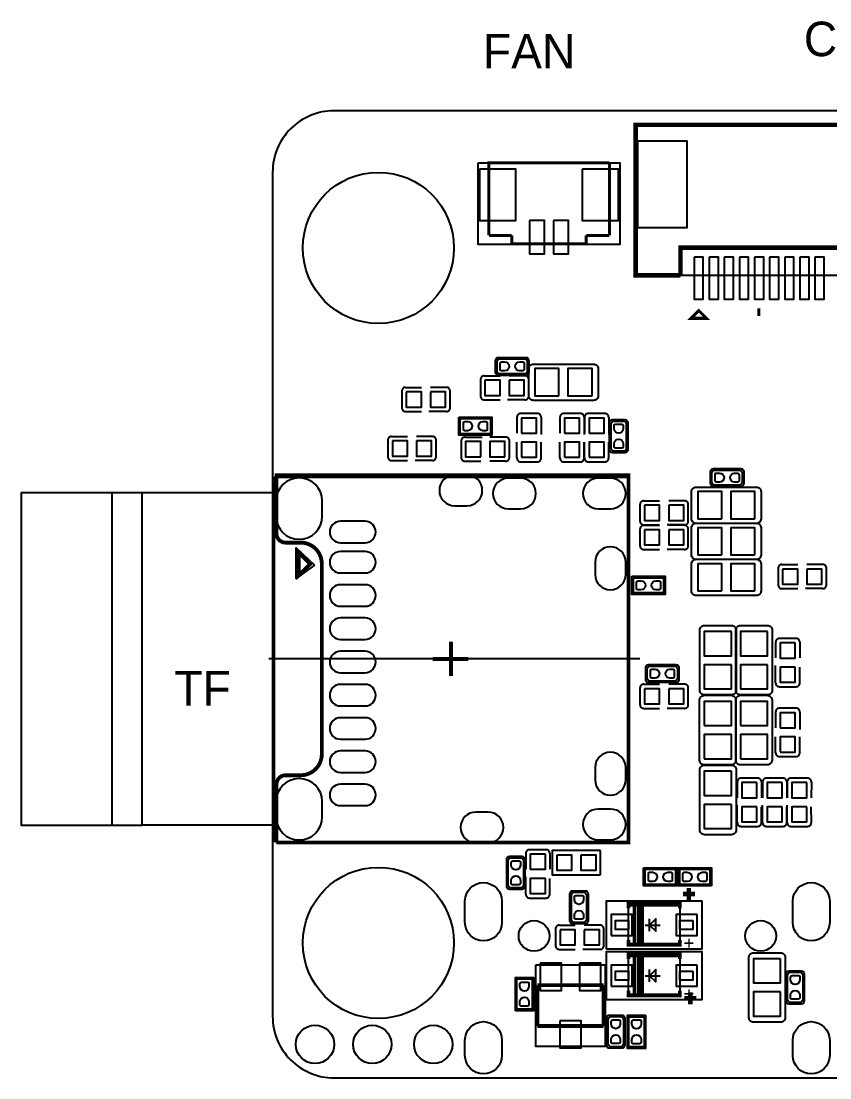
# Model space of a CAD drawing. Extents: x -52.7 to 26.5, y -6.9 to 31.2.
# Drawn here: x -52.7 to -25.94, y -3.79 to 31.18 of the extents above; entities that cross this region are included whole.
import ezdxf

# ---------------------------------------------------------------- set-up
doc = ezdxf.new("R2010")
doc.units = 0
for name, color, linetype in [('BG_OUTLINE', 254, 'CONTINUOUS'), ('BG_PLACE_BOTTOM', 4, 'CONTINUOUS'), ('PG_ASSEMBLY_BOTTOM', 12, 'CONTINUOUS'), ('PG_SILKSCREEN_BOTTOM', 1, 'CONTINUOUS'), ('PIN_BOTTOM', 5, 'CONTINUOUS')]:
    doc.layers.add(name, color=color, linetype=linetype)

msp = doc.modelspace()

# ---------------------------------------------------------------- linework, layer by layer
at = {"layer": 'BG_OUTLINE'}
msp.add_lwpolyline([(-44.375832, -1.755902, 0.414214), (-42.343832, -3.787902), (18.592292, -3.787902, 0.414214), (20.624292, -1.755902), (20.624292, 26.183336, 0.414214), (18.592292, 28.215336), (-42.343832, 28.215336, 0.414214), (-44.375832, 26.183336)], format="xyb", close=True, dxfattribs=at)
at = {"layer": 'PG_ASSEMBLY_BOTTOM'}
for points in [[(-32.383222, 22.76602), (-32.383222, 27.728926), (-17.705578, 27.728926), (-17.705578, 22.76602)], [(-37.57041, 26.493724), (-32.890206, 26.493724), (-32.890206, 23.793704), (-37.57041, 23.793704)], [(-38.21811, 18.079974), (-37.11829, 18.079974), (-37.11829, 17.480026), (-38.21811, 17.480026)], [(-32.48787, 12.809474), (-31.38805, 12.809474), (-31.38805, 12.209526), (-32.48787, 12.209526)], [(-32.097726, 3.164332), (-30.997906, 3.164332), (-30.997906, 2.564384), (-32.097726, 2.564384)], [(-29.854906, 2.564384), (-30.954726, 2.564384), (-30.954726, 3.164332), (-29.854906, 3.164332)], [(-33.325054, 0.4699), (-33.325054, 2.0701), (-30.174946, 2.0701), (-30.174946, 0.4699)], [(-30.900116, 1.919986), (-30.900116, 0.620014), (-32.599884, 0.620014), (-32.599884, 1.919986)], [(-32.599884, 1.420114), (-32.599884, 1.119886), (-33.024826, 1.119886), (-33.024826, 1.420114)], [(-30.475174, 1.420114), (-30.475174, 1.119886), (-30.900116, 1.119886), (-30.900116, 1.420114)], [(-33.325054, -1.2065), (-33.325054, 0.3937), (-30.174946, 0.3937), (-30.174946, -1.2065)], [(-30.900116, 0.243586), (-30.900116, -1.056386), (-32.599884, -1.056386), (-32.599884, 0.243586)], [(-35.668712, -0.04699), (-33.368488, -0.04699), (-33.368488, -2.74701), (-35.668712, -2.74701)], [(-32.599884, -0.256286), (-32.599884, -0.556514), (-33.024826, -0.556514), (-33.024826, -0.256286)], [(-30.475174, -0.256286), (-30.475174, -0.556514), (-30.900116, -0.556514), (-30.900116, -0.256286)], [(-36.342574, -1.56591), (-36.342574, -0.46609), (-35.742626, -0.46609), (-35.742626, -1.56591)], [(-32.034226, -1.71323), (-32.034226, -2.81305), (-32.634174, -2.81305), (-32.634174, -1.71323)]]:
    msp.add_lwpolyline(points, close=True, dxfattribs=at)
for points in [[(-36.99891, 19.956018, -0.414142), (-36.899088, 20.056094)], [(-36.84905, 20.006056), (-36.04895, 20.006056, -0.413794), (-35.948874, 19.906234), (-35.948874, 19.606006, -0.413794), (-36.04895, 19.506184), (-36.84905, 19.506184, -0.413794), (-36.949126, 19.606006), (-36.949126, 19.906234, -0.413794), (-36.84905, 20.006056)], [(-35.998912, 20.056094, -0.414142), (-35.89909, 19.956018)], [(-35.902392, 19.680682, -0.414214), (-35.749992, 19.833082)], [(-33.755584, 19.833082, -0.414214), (-33.603184, 19.680682)], [(-37.37356, 19.448272, 0.414247), (-37.50056, 19.321272)], [(-36.899088, 19.456146, -0.414142), (-36.99891, 19.556222)], [(-35.90036, 19.321272, 0.414247), (-36.02736, 19.448272)], [(-35.89909, 19.556222, -0.414142), (-35.998912, 19.456146)], [(-39.974266, 19.063462, 0.414247), (-40.101266, 18.936462)], [(-38.501066, 18.936462, 0.414247), (-38.628066, 19.063462)], [(-37.50056, 18.774918, 0.414247), (-37.37356, 18.647918)], [(-36.02736, 18.647918, 0.414247), (-35.90036, 18.774918)], [(-35.749992, 18.631916, -0.414214), (-35.902392, 18.784316)], [(-33.603184, 18.784316, -0.414214), (-33.755584, 18.631916)], [(-40.101266, 18.390108, 0.414247), (-39.974266, 18.263108)], [(-38.628066, 18.263108, 0.414247), (-38.501066, 18.390108)], [(-36.163504, 18.1991, 0.414247), (-36.290504, 18.0721)], [(-35.49015, 18.0721, 0.414247), (-35.61715, 18.1991)], [(-34.741104, 18.1991, 0.414247), (-34.868104, 18.0721)], [(-34.06775, 18.0721, 0.414247), (-34.19475, 18.1991)], [(-33.928304, 18.1991, 0.414247), (-34.055304, 18.0721)], [(-33.25495, 18.0721, 0.414247), (-33.38195, 18.1991)], [(-33.223454, 17.897348, -0.414142), (-33.123378, 17.99717)], [(-32.673544, 17.84731), (-32.673544, 17.04721, -0.413794), (-32.773366, 16.947134), (-33.073594, 16.947134, -0.413794), (-33.173416, 17.04721), (-33.173416, 17.84731, -0.413794), (-33.073594, 17.947386), (-32.773366, 17.947386, -0.413794), (-32.673544, 17.84731)], [(-32.723582, 17.99717, -0.414142), (-32.623506, 17.897348)], [(-40.4368, 17.438624, 0.414247), (-40.5638, 17.311624)], [(-38.9636, 17.311624, 0.414247), (-39.0906, 17.438624)], [(-38.0111, 17.41805, 0.414247), (-38.1381, 17.29105)], [(-36.5379, 17.29105, 0.414247), (-36.6649, 17.41805)], [(-33.123378, 16.89735, -0.414142), (-33.223454, 16.997172)], [(-32.623506, 16.997172, -0.414142), (-32.723582, 16.89735)], [(-40.5638, 16.76527, 0.414247), (-40.4368, 16.63827)], [(-39.0906, 16.63827, 0.414247), (-38.9636, 16.76527)], [(-38.1381, 16.744696, 0.414247), (-38.0111, 16.617696)], [(-36.6649, 16.617696, 0.414247), (-36.5379, 16.744696)], [(-36.290504, 16.7259, 0.414247), (-36.163504, 16.5989)], [(-35.61715, 16.5989, 0.414247), (-35.49015, 16.7259)], [(-34.868104, 16.7259, 0.414247), (-34.741104, 16.5989)], [(-34.19475, 16.5989, 0.414247), (-34.06775, 16.7259)], [(-34.055304, 16.7259, 0.414247), (-33.928304, 16.5989)], [(-33.38195, 16.5989, 0.414247), (-33.25495, 16.7259)], [(-29.88691, 16.278098, -0.414142), (-29.787088, 16.378174)], [(-28.93695, 15.828264), (-29.73705, 15.828264, -0.413794), (-29.837126, 15.928086), (-29.837126, 16.228314, -0.413794), (-29.73705, 16.328136), (-28.93695, 16.328136, -0.413794), (-28.836874, 16.228314), (-28.836874, 15.928086, -0.413794), (-28.93695, 15.828264)], [(-28.886912, 16.378174, -0.414142), (-28.78709, 16.278098)], [(-30.512512, 15.609062, -0.414214), (-30.360112, 15.761462)], [(-29.787088, 15.778226, -0.414142), (-29.88691, 15.878302)], [(-28.78709, 15.878302, -0.414142), (-28.886912, 15.778226)], [(-28.365704, 15.761462, -0.414214), (-28.213304, 15.609062)], [(-32.0929, 15.310104, 0.414247), (-32.2199, 15.183104)], [(-30.6197, 15.183104, 0.414247), (-30.7467, 15.310104)], [(-30.360112, 14.560296, -0.414214), (-30.512512, 14.712696)], [(-28.213304, 14.712696, -0.414214), (-28.365704, 14.560296)], [(-32.2199, 14.63675, 0.414247), (-32.0929, 14.50975)], [(-32.0929, 14.497304, 0.414247), (-32.2199, 14.370304)], [(-30.7467, 14.50975, 0.414247), (-30.6197, 14.63675)], [(-30.6197, 14.370304, 0.414247), (-30.7467, 14.497304)], [(-30.512512, 14.415262, -0.414214), (-30.360112, 14.567662)], [(-28.365704, 14.567662, -0.414214), (-28.213304, 14.415262)], [(-32.2199, 13.82395, 0.414247), (-32.0929, 13.69695)], [(-30.7467, 13.69695, 0.414247), (-30.6197, 13.82395)], [(-30.360112, 13.366496, -0.414214), (-30.512512, 13.518896)], [(-30.512512, 13.221462, -0.414214), (-30.360112, 13.373862)], [(-28.213304, 13.518896, -0.414214), (-28.365704, 13.366496)], [(-28.365704, 13.373862, -0.414214), (-28.213304, 13.221462)], [(-27.5209, 13.201904, 0.414247), (-27.6479, 13.074904)], [(-26.0477, 13.074904, 0.414247), (-26.1747, 13.201904)], [(-30.360112, 12.172696, -0.414214), (-30.512512, 12.325096)], [(-28.213304, 12.325096, -0.414214), (-28.365704, 12.172696)], [(-27.6479, 12.52855, 0.414247), (-27.5209, 12.40155)], [(-26.1747, 12.40155, 0.414247), (-26.0477, 12.52855)], [(-30.239462, 11.029696, -0.414214), (-30.087062, 11.182096)], [(-29.190696, 11.182096, -0.414214), (-29.038296, 11.029696)], [(-29.045662, 11.029696, -0.414214), (-28.893262, 11.182096)], [(-27.996896, 11.182096, -0.414214), (-27.844496, 11.029696)], [(-27.60345, 10.7569, 0.414247), (-27.73045, 10.6299)], [(-26.930096, 10.6299, 0.414247), (-27.057096, 10.7569)], [(-32.02813, 9.790938, -0.414142), (-31.928308, 9.891014)], [(-31.07817, 9.341104), (-31.87827, 9.341104, -0.413794), (-31.978346, 9.440926), (-31.978346, 9.741154, -0.413794), (-31.87827, 9.840976), (-31.07817, 9.840976, -0.413794), (-30.978094, 9.741154), (-30.978094, 9.440926, -0.413794), (-31.07817, 9.341104)], [(-31.028132, 9.891014, -0.414142), (-30.92831, 9.790938)], [(-32.0929, 9.239504, 0.414247), (-32.2199, 9.112504)], [(-31.928308, 9.291066, -0.414142), (-32.02813, 9.391142)], [(-30.92831, 9.391142, -0.414142), (-31.028132, 9.291066)], [(-30.6197, 9.112504, 0.414247), (-30.7467, 9.239504)], [(-27.73045, 9.2837, 0.414247), (-27.60345, 9.1567)], [(-27.057096, 9.1567, 0.414247), (-26.930096, 9.2837)], [(-30.245304, 8.719312, -0.414214), (-30.092904, 8.871712)], [(-30.087062, 8.882888, -0.414214), (-30.239462, 9.035288)], [(-29.196538, 8.871712, -0.414214), (-29.044138, 8.719312)], [(-29.038296, 9.035288, -0.414214), (-29.190696, 8.882888)], [(-29.051504, 8.719312, -0.414214), (-28.899104, 8.871712)], [(-28.893262, 8.882888, -0.414214), (-29.045662, 9.035288)], [(-28.002738, 8.871712, -0.414214), (-27.850338, 8.719312)], [(-27.844496, 9.035288, -0.414214), (-27.996896, 8.882888)], [(-32.2199, 8.56615, 0.414247), (-32.0929, 8.43915)], [(-30.7467, 8.43915, 0.414247), (-30.6197, 8.56615)], [(-27.603704, 8.4455, 0.414247), (-27.730704, 8.3185)], [(-26.93035, 8.3185, 0.414247), (-27.05735, 8.4455)], [(-30.092904, 6.572504, -0.414214), (-30.245304, 6.724904)], [(-29.044138, 6.724904, -0.414214), (-29.196538, 6.572504)], [(-28.899104, 6.572504, -0.414214), (-29.051504, 6.724904)], [(-27.850338, 6.724904, -0.414214), (-28.002738, 6.572504)], [(-27.730704, 6.9723, 0.414247), (-27.603704, 6.8453)], [(-27.05735, 6.8453, 0.414247), (-26.93035, 6.9723)], [(-30.239462, 6.406896, -0.414214), (-30.087062, 6.559296)], [(-29.190696, 6.559296, -0.414214), (-29.038296, 6.406896)], [(-28.87345, 6.1341, 0.414247), (-29.00045, 6.0071)], [(-28.200096, 6.0071, 0.414247), (-28.327096, 6.1341)], [(-28.03525, 6.1341, 0.414247), (-28.16225, 6.0071)], [(-27.361896, 6.0071, 0.414247), (-27.488896, 6.1341)], [(-27.22245, 6.1341, 0.414247), (-27.34945, 6.0071)], [(-26.549096, 6.0071, 0.414247), (-26.676096, 6.1341)], [(-29.00045, 4.6609, 0.414247), (-28.87345, 4.5339)], [(-28.327096, 4.5339, 0.414247), (-28.200096, 4.6609)], [(-28.16225, 4.6609, 0.414247), (-28.03525, 4.5339)], [(-27.488896, 4.5339, 0.414247), (-27.361896, 4.6609)], [(-27.34945, 4.6609, 0.414247), (-27.22245, 4.5339)], [(-26.676096, 4.5339, 0.414247), (-26.549096, 4.6609)], [(-30.087062, 4.260088, -0.414214), (-30.239462, 4.412488)], [(-29.038296, 4.412488, -0.414214), (-29.190696, 4.260088)], [(-36.628578, 3.448304, -0.414142), (-36.528502, 3.548126)], [(-36.078668, 3.398266), (-36.078668, 2.598166, -0.413794), (-36.17849, 2.49809), (-36.478718, 2.49809, -0.413794), (-36.57854, 2.598166), (-36.57854, 3.398266, -0.413794), (-36.478718, 3.498342), (-36.17849, 3.498342, -0.413794), (-36.078668, 3.398266)], [(-36.128706, 3.548126, -0.414142), (-36.02863, 3.448304)], [(-35.874198, 3.763772, 0.414247), (-36.001198, 3.636772)], [(-35.200844, 3.636772, 0.414247), (-35.327844, 3.763772)], [(-36.528502, 2.448306, -0.414142), (-36.628578, 2.548128)], [(-36.02863, 2.548128, -0.414142), (-36.128706, 2.448306)], [(-36.001198, 2.290572, 0.414247), (-35.874198, 2.163572)], [(-35.327844, 2.163572, 0.414247), (-35.200844, 2.290572)], [(-34.539174, 2.304288, -0.414142), (-34.439098, 2.40411)], [(-33.989264, 2.25425), (-33.989264, 1.45415, -0.413794), (-34.089086, 1.354074), (-34.389314, 1.354074, -0.413794), (-34.489136, 1.45415), (-34.489136, 2.25425, -0.413794), (-34.389314, 2.354326), (-34.089086, 2.354326, -0.413794), (-33.989264, 2.25425)], [(-34.039302, 2.40411, -0.414142), (-33.939226, 2.304288)], [(-34.439098, 1.30429, -0.414142), (-34.539174, 1.404112)], [(-33.939226, 1.404112, -0.414142), (-34.039302, 1.30429)], [(-34.8869, 1.263904, 0.414247), (-35.0139, 1.136904)], [(-33.4137, 1.136904, 0.414247), (-33.5407, 1.263904)], [(-35.0139, 0.59055, 0.414247), (-34.8869, 0.46355)], [(-33.5407, 0.46355, 0.414247), (-33.4137, 0.59055)], [(-28.614624, 0.201168, -0.414214), (-28.462224, 0.353568)], [(-27.565858, 0.353568, -0.414214), (-27.413458, 0.201168)], [(-27.384248, -0.343662, -0.414142), (-27.284172, -0.24384)], [(-26.834338, -0.3937), (-26.834338, -1.1938, -0.413794), (-26.93416, -1.293876), (-27.234388, -1.293876, -0.413794), (-27.33421, -1.1938), (-27.33421, -0.3937, -0.413794), (-27.234388, -0.293624), (-26.93416, -0.293624, -0.413794), (-26.834338, -0.3937)], [(-26.884376, -0.24384, -0.414142), (-26.7843, -0.343662)], [(-27.284172, -1.34366, -0.414142), (-27.384248, -1.243838)], [(-26.7843, -1.243838, -0.414142), (-26.884376, -1.34366)], [(-33.319974, -1.810512, -0.414142), (-33.219898, -1.71069)], [(-32.820102, -1.71069, -0.414142), (-32.720026, -1.810512)], [(-32.770064, -1.86055), (-32.770064, -2.66065, -0.413794), (-32.869886, -2.760726), (-33.170114, -2.760726, -0.413794), (-33.269936, -2.66065), (-33.269936, -1.86055, -0.413794), (-33.170114, -1.760474), (-32.869886, -1.760474, -0.413794), (-32.770064, -1.86055)], [(-28.462224, -1.94564, -0.414214), (-28.614624, -1.79324)], [(-27.413458, -1.79324, -0.414214), (-27.565858, -1.94564)], [(-33.219898, -2.81051, -0.414142), (-33.319974, -2.710688)], [(-32.720026, -2.710688, -0.414142), (-32.820102, -2.81051)]]:
    msp.add_lwpolyline(points, format="xyb", dxfattribs=at)
for points in [[(-36.99891, 19.556222), (-36.99891, 19.956018)], [(-36.899088, 20.056094), (-35.998912, 20.056094)], [(-35.89909, 19.956018), (-35.89909, 19.556222)], [(-35.902392, 18.784316), (-35.902392, 19.680682)], [(-35.749992, 19.833082), (-33.755584, 19.833082)], [(-33.603184, 19.680682), (-33.603184, 18.784316)], [(-37.50056, 19.321272), (-37.50056, 18.774918)], [(-37.37356, 19.448272), (-36.850574, 19.448018)], [(-35.998912, 19.456146), (-36.899088, 19.456146)], [(-36.02736, 19.448272), (-36.550346, 19.448018)], [(-35.90036, 18.774918), (-35.90036, 19.321272)], [(-40.101266, 18.936462), (-40.101266, 18.390108)], [(-39.974266, 19.063462), (-39.45128, 19.063208)], [(-38.628066, 19.063462), (-39.151052, 19.063208)], [(-38.501066, 18.390108), (-38.501066, 18.936462)], [(-37.37356, 18.647918), (-36.850574, 18.647918)], [(-36.02736, 18.647918), (-36.600384, 18.647918)], [(-33.755584, 18.631916), (-35.749992, 18.631916)], [(-39.974266, 18.263108), (-39.45128, 18.263108)], [(-38.628066, 18.263108), (-39.20109, 18.263108)], [(-35.61715, 18.1991), (-36.163504, 18.1991)], [(-34.19475, 18.1991), (-34.741104, 18.1991)], [(-33.38195, 18.1991), (-33.928304, 18.1991)], [(-38.168326, 18.029936), (-37.168074, 18.029936), (-37.168074, 17.530064), (-38.168326, 17.530064), (-38.168326, 18.029936)], [(-36.290504, 18.0721), (-36.29025, 17.549114)], [(-35.49015, 18.0721), (-35.49015, 17.499076)], [(-34.868104, 18.0721), (-34.86785, 17.549114)], [(-34.06775, 18.0721), (-34.06775, 17.499076)], [(-34.055304, 18.0721), (-34.05505, 17.549114)], [(-33.25495, 18.0721), (-33.25495, 17.499076)], [(-33.223454, 16.997172), (-33.223454, 17.897348)], [(-33.123378, 17.99717), (-32.723582, 17.99717)], [(-32.623506, 17.897348), (-32.623506, 16.997172)], [(-40.5638, 17.311624), (-40.5638, 16.76527)], [(-40.4368, 17.438624), (-39.913814, 17.43837)], [(-39.0906, 17.438624), (-39.613586, 17.43837)], [(-38.9636, 16.76527), (-38.9636, 17.311624)], [(-38.1381, 17.29105), (-38.1381, 16.744696)], [(-38.0111, 17.41805), (-37.438076, 17.41805)], [(-36.6649, 17.41805), (-37.187886, 17.41805)], [(-36.5379, 16.744696), (-36.5379, 17.29105)], [(-36.290504, 16.7259), (-36.29025, 17.248886)], [(-35.49015, 16.7259), (-35.49015, 17.248886)], [(-34.868104, 16.7259), (-34.86785, 17.248886)], [(-34.06775, 16.7259), (-34.06775, 17.248886)], [(-34.055304, 16.7259), (-34.05505, 17.248886)], [(-33.25495, 16.7259), (-33.25495, 17.248886)], [(-32.723582, 16.89735), (-33.123378, 16.89735)], [(-40.4368, 16.63827), (-39.913814, 16.63827)], [(-39.0906, 16.63827), (-39.663624, 16.63827)], [(-38.0111, 16.617696), (-37.488114, 16.61795)], [(-36.6649, 16.617696), (-37.187886, 16.61795)], [(-36.163504, 16.5989), (-35.61715, 16.5989)], [(-34.741104, 16.5989), (-34.19475, 16.5989)], [(-33.928304, 16.5989), (-33.38195, 16.5989)], [(-44.31284, 4.0259), (-44.31284, 16.09598), (-32.63138, 16.09598), (-32.63138, 4.0259), (-44.31284, 4.0259)], [(-29.88691, 15.878302), (-29.88691, 16.278098)], [(-29.787088, 16.378174), (-28.886912, 16.378174)], [(-28.78709, 16.278098), (-28.78709, 15.878302)], [(-30.360112, 15.761462), (-28.365704, 15.761462)], [(-28.886912, 15.778226), (-29.787088, 15.778226)], [(-49.697894, 15.576042), (-52.697634, 15.576042), (-52.697634, 4.577842), (-49.697894, 4.577842)], [(-48.699674, 15.576042), (-49.697894, 15.576042), (-49.697894, 4.577842), (-48.699674, 4.577842)], [(-47.399194, 15.576042), (-48.699674, 15.576042), (-48.699674, 4.577842)], [(-44.399454, 15.576042), (-47.399194, 15.576042)], [(-30.512512, 14.712696), (-30.512512, 15.609062)], [(-28.213304, 15.609062), (-28.213304, 14.712696)], [(-32.2199, 15.183104), (-32.2199, 14.63675)], [(-32.0929, 15.310104), (-31.569914, 15.30985)], [(-30.7467, 15.310104), (-31.269686, 15.30985)], [(-30.6197, 14.63675), (-30.6197, 15.183104)], [(-32.2199, 14.370304), (-32.2199, 13.82395)], [(-32.0929, 14.50975), (-31.569914, 14.50975)], [(-32.0929, 14.497304), (-31.569914, 14.49705)], [(-30.7467, 14.50975), (-31.319724, 14.50975)], [(-30.7467, 14.497304), (-31.269686, 14.49705)], [(-30.6197, 13.82395), (-30.6197, 14.370304)], [(-30.512512, 13.518896), (-30.512512, 14.415262)], [(-30.360112, 14.567662), (-28.365704, 14.567662)], [(-28.365704, 14.560296), (-30.360112, 14.560296)], [(-28.213304, 14.415262), (-28.213304, 13.518896)], [(-42.992802, 13.180822), (-43.59275, 12.740894), (-43.59275, 13.751052), (-42.992802, 13.180822)], [(-32.0929, 13.69695), (-31.569914, 13.69695)], [(-30.7467, 13.69695), (-31.319724, 13.69695)], [(-30.360112, 13.373862), (-28.365704, 13.373862)], [(-28.365704, 13.366496), (-30.360112, 13.366496)], [(-30.512512, 12.325096), (-30.512512, 13.221462)], [(-28.213304, 13.221462), (-28.213304, 12.325096)], [(-27.6479, 13.074904), (-27.6479, 12.52855)], [(-27.5209, 13.201904), (-26.997914, 13.20165)], [(-26.1747, 13.201904), (-26.697686, 13.20165)], [(-26.0477, 12.52855), (-26.0477, 13.074904)], [(-32.438086, 12.759436), (-31.437834, 12.759436), (-31.437834, 12.259564), (-32.438086, 12.259564), (-32.438086, 12.759436)], [(-27.5209, 12.40155), (-26.997914, 12.40155)], [(-26.1747, 12.40155), (-26.747724, 12.40155)], [(-28.365704, 12.172696), (-30.360112, 12.172696)], [(-30.239462, 9.035288), (-30.239462, 11.029696)], [(-30.087062, 11.182096), (-29.190696, 11.182096)], [(-29.045662, 9.035288), (-29.045662, 11.029696)], [(-29.038296, 11.029696), (-29.038296, 9.035288)], [(-28.893262, 11.182096), (-27.996896, 11.182096)], [(-27.844496, 11.029696), (-27.844496, 9.035288)], [(-27.73045, 10.6299), (-27.73045, 10.106914)], [(-27.057096, 10.7569), (-27.60345, 10.7569)], [(-26.930096, 10.6299), (-26.93035, 10.106914)], [(-32.223202, 10.075926), (-44.502832, 10.075926)], [(-31.928308, 9.891014), (-31.028132, 9.891014)], [(-27.73045, 9.2837), (-27.73045, 9.856724)], [(-26.930096, 9.2837), (-26.93035, 9.806686)], [(-32.02813, 9.391142), (-32.02813, 9.790938)], [(-30.92831, 9.790938), (-30.92831, 9.391142)], [(-32.2199, 9.112504), (-32.2199, 8.56615)], [(-32.0929, 9.239504), (-31.569914, 9.23925)], [(-31.028132, 9.291066), (-31.928308, 9.291066)], [(-30.7467, 9.239504), (-31.269686, 9.23925)], [(-30.6197, 8.56615), (-30.6197, 9.112504)], [(-27.60345, 9.1567), (-27.057096, 9.1567)], [(-30.092904, 8.871712), (-29.196538, 8.871712)], [(-29.190696, 8.882888), (-30.087062, 8.882888)], [(-28.899104, 8.871712), (-28.002738, 8.871712)], [(-27.996896, 8.882888), (-28.893262, 8.882888)], [(-32.0929, 8.43915), (-31.569914, 8.43915)], [(-30.7467, 8.43915), (-31.319724, 8.43915)], [(-30.245304, 6.724904), (-30.245304, 8.719312)], [(-29.051504, 6.724904), (-29.051504, 8.719312)], [(-29.044138, 8.719312), (-29.044138, 6.724904)], [(-27.850338, 8.719312), (-27.850338, 6.724904)], [(-27.05735, 8.4455), (-27.603704, 8.4455)], [(-27.730704, 8.3185), (-27.73045, 7.795514)], [(-26.93035, 8.3185), (-26.93035, 7.745476)], [(-27.730704, 6.9723), (-27.73045, 7.495286)], [(-26.93035, 6.9723), (-26.93035, 7.495286)], [(-27.603704, 6.8453), (-27.05735, 6.8453)], [(-30.239462, 4.412488), (-30.239462, 6.406896)], [(-29.196538, 6.572504), (-30.092904, 6.572504)], [(-30.087062, 6.559296), (-29.190696, 6.559296)], [(-29.038296, 6.406896), (-29.038296, 4.412488)], [(-28.002738, 6.572504), (-28.899104, 6.572504)], [(-29.00045, 6.0071), (-29.00045, 5.484114)], [(-28.327096, 6.1341), (-28.87345, 6.1341)], [(-28.200096, 6.0071), (-28.20035, 5.484114)], [(-28.16225, 6.0071), (-28.16225, 5.484114)], [(-27.488896, 6.1341), (-28.03525, 6.1341)], [(-27.361896, 6.0071), (-27.36215, 5.484114)], [(-27.34945, 6.0071), (-27.34945, 5.484114)], [(-26.676096, 6.1341), (-27.22245, 6.1341)], [(-26.549096, 6.0071), (-26.54935, 5.484114)], [(-29.00045, 4.6609), (-29.00045, 5.233924)], [(-28.200096, 4.6609), (-28.20035, 5.183886)], [(-28.16225, 4.6609), (-28.16225, 5.233924)], [(-27.361896, 4.6609), (-27.36215, 5.183886)], [(-27.34945, 4.6609), (-27.34945, 5.233924)], [(-26.549096, 4.6609), (-26.54935, 5.183886)], [(-47.399194, 4.577842), (-48.699674, 4.577842)], [(-44.399454, 4.577842), (-47.399194, 4.577842)], [(-29.190696, 4.260088), (-30.087062, 4.260088)], [(-28.87345, 4.5339), (-28.327096, 4.5339)], [(-28.03525, 4.5339), (-27.488896, 4.5339)], [(-27.22245, 4.5339), (-26.676096, 4.5339)], [(-36.528502, 3.548126), (-36.128706, 3.548126)], [(-36.001198, 3.636772), (-36.001198, 3.113786)], [(-35.327844, 3.763772), (-35.874198, 3.763772)], [(-35.200844, 3.636772), (-35.201098, 3.113786)], [(-33.523428, 3.735578), (-35.123628, 3.735578), (-35.123628, 2.935478), (-33.523428, 2.935478)], [(-33.523428, 2.935478), (-33.523428, 3.735578)], [(-36.628578, 2.548128), (-36.628578, 3.448304)], [(-36.02863, 3.448304), (-36.02863, 2.548128)], [(-36.001198, 2.290572), (-36.001198, 2.863596)], [(-35.200844, 2.290572), (-35.201098, 2.813558)], [(-32.047942, 3.114294), (-31.04769, 3.114294), (-31.04769, 2.614422), (-32.047942, 2.614422), (-32.047942, 3.114294)], [(-29.90469, 2.614422), (-30.904942, 2.614422), (-30.904942, 3.114294), (-29.90469, 3.114294), (-29.90469, 2.614422)], [(-36.128706, 2.448306), (-36.528502, 2.448306)], [(-35.874198, 2.163572), (-35.327844, 2.163572)], [(-34.539174, 1.404112), (-34.539174, 2.304288)], [(-34.439098, 2.40411), (-34.039302, 2.40411)], [(-33.939226, 2.304288), (-33.939226, 1.404112)], [(-31.900114, 1.070102), (-31.900114, 1.469898)], [(-31.900114, 1.27), (-31.699962, 1.070102), (-31.699962, 1.469898), (-31.900114, 1.27)], [(-35.0139, 1.136904), (-35.0139, 0.59055)], [(-34.8869, 1.263904), (-34.363914, 1.26365)], [(-34.039302, 1.30429), (-34.439098, 1.30429)], [(-33.5407, 1.263904), (-34.063686, 1.26365)], [(-33.4137, 0.59055), (-33.4137, 1.136904)], [(-32.049974, 1.27), (-31.550102, 1.27)], [(-34.8869, 0.46355), (-34.363914, 0.46355)], [(-33.5407, 0.46355), (-34.113724, 0.46355)], [(-28.462224, 0.353568), (-27.565858, 0.353568)], [(-28.614624, -1.79324), (-28.614624, 0.201168)], [(-27.413458, 0.201168), (-27.413458, -1.79324)], [(-31.900114, -0.606298), (-31.900114, -0.206502)], [(-31.900114, -0.4064), (-31.699962, -0.606298), (-31.699962, -0.206502), (-31.900114, -0.4064)], [(-27.384248, -1.243838), (-27.384248, -0.343662)], [(-27.284172, -0.24384), (-26.884376, -0.24384)], [(-26.7843, -0.343662), (-26.7843, -1.243838)], [(-36.292536, -1.516126), (-36.292536, -0.515874), (-35.792664, -0.515874), (-35.792664, -1.516126), (-36.292536, -1.516126)], [(-32.049974, -0.4064), (-31.550102, -0.4064)], [(-26.884376, -1.34366), (-27.284172, -1.34366)], [(-33.219898, -1.71069), (-32.820102, -1.71069)], [(-33.319974, -2.710688), (-33.319974, -1.810512)], [(-32.720026, -1.810512), (-32.720026, -2.710688)], [(-32.084264, -1.763014), (-32.084264, -2.763266), (-32.584136, -2.763266), (-32.584136, -1.763014), (-32.084264, -1.763014)], [(-27.565858, -1.94564), (-28.462224, -1.94564)], [(-32.820102, -2.81051), (-33.219898, -2.81051)]]:
    msp.add_lwpolyline(points, dxfattribs=at)
for points, const_width in [([(-32.399986, 0.644906), (-32.399986, 1.895094)], 0.127), ([(-30.599888, 0.519938), (-30.599888, 0.819912)], 0.050038), ([(-30.750002, 0.670052), (-30.450028, 0.670052)], 0.050038), ([(-32.399986, -1.031494), (-32.399986, 0.218694)], 0.127), ([(-30.750002, -1.006348), (-30.450028, -1.006348)], 0.050038), ([(-30.599888, -1.156462), (-30.599888, -0.856488)], 0.050038)]:
    msp.add_lwpolyline(points, dxfattribs=dict(at, const_width=const_width))
at = {"layer": 'PG_SILKSCREEN_BOTTOM'}
for points, const_width in [([(-30.879034, 22.769068), (-32.363156, 22.769068), (-32.363156, 27.750516), (-17.698466, 27.750516), (-17.698466, 22.769068), (-19.208242, 22.769068)], 0.150114), ([(-33.230312, 26.493724), (-37.220144, 26.493724), (-37.220144, 24.093678)], 0.100076), ([(-33.230312, 26.493724), (-33.230312, 24.093678)], 0.100076), ([(-37.220144, 24.093678), (-36.46043, 24.093678)], 0.100076), ([(-36.46043, 24.093678), (-36.46043, 23.81377), (-34.000186, 23.81377), (-34.000186, 24.093678)], 0.100076), ([(-33.230312, 24.093678), (-34.000186, 24.093678)], 0.100076), ([(-30.879034, 22.769068), (-30.879034, 23.683468), (-19.208242, 23.683468), (-19.208242, 22.769068)], 0.150114), ([(-28.28163, 21.676868), (-28.28163, 21.422868)], 0.100076), ([(-30.527244, 21.347684), (-30.019244, 21.347684), (-30.273244, 21.601684), (-30.527244, 21.347684)], 0.100076), ([(-43.132248, 13.221208), (-43.513248, 12.840208), (-43.513248, 13.602208), (-43.132248, 13.221208)], 0.127), ([(-38.472872, 10.645902), (-38.472872, 10.075926), (-37.902896, 10.075926)], 0.127), ([(-39.08298, 10.075926), (-38.472872, 10.075926), (-38.472872, 9.515856)], 0.127), ([(-30.600904, 2.49809), (-30.600904, 2.09804)], 0.150114), ([(-30.800802, 2.297938), (-30.400752, 2.297938)], 0.150114), ([(-30.900116, 1.81991), (-30.900116, 1.970024), (-32.599884, 1.970024), (-32.599884, 1.81991)], 0.127), ([(-32.250126, 0.670052), (-32.250126, 1.919986), (-32.15005, 1.919986), (-32.15005, 0.670052), (-32.250126, 0.670052)], 0.127), ([(-32.599884, 0.769874), (-32.599884, 0.620014), (-30.900116, 0.620014), (-30.900116, 0.769874)], 0.127), ([(-30.900116, 0.14351), (-30.900116, 0.293624), (-32.599884, 0.293624), (-32.599884, 0.14351)], 0.127), ([(-32.250126, -1.006348), (-32.250126, 0.243586), (-32.15005, 0.243586), (-32.15005, -1.006348), (-32.250126, -1.006348)], 0.127), ([(-35.618674, -2.071878), (-35.618674, -0.722122)], 0.127), ([(-35.618674, -0.722122), (-33.418526, -0.722122)], 0.127), ([(-33.418526, -0.722122), (-33.418526, -2.071878)], 0.127), ([(-32.599884, -0.906526), (-32.599884, -1.056386), (-30.900116, -1.056386), (-30.900116, -0.906526)], 0.127), ([(-30.550104, -0.95631), (-30.550104, -1.35636)], 0.150114), ([(-30.750002, -1.156462), (-30.349952, -1.156462)], 0.150114), ([(-33.418526, -2.071878), (-35.618674, -2.071878)], 0.127)]:
    msp.add_lwpolyline(points, dxfattribs=dict(at, const_width=const_width))
at = {"layer": 'PG_SILKSCREEN_BOTTOM', "const_width": 0.127}
msp.add_lwpolyline([(-44.247816, 4.001008), (-32.597852, 4.001008), (-32.597852, 16.150844), (-44.247816, 16.150844), (-44.247816, 14.226032, 0.414368), (-43.947842, 13.925804), (-43.44797, 13.925804, -0.414182), (-42.747946, 13.226034), (-42.747946, 6.925818, -0.414182), (-43.44797, 6.226048), (-43.947842, 6.226048, 0.414368), (-44.247816, 5.92582), (-44.247816, 4.001008)], format="xyb", dxfattribs=at)
at = {"layer": 'PG_SILKSCREEN_BOTTOM'}
msp.add_lwpolyline([(-43.132248, 13.221208), (-43.513248, 12.840208), (-43.513248, 13.602208)], close=True, dxfattribs=at)
at = {"layer": 'PIN_BOTTOM'}
for points in [[(-32.303466, 27.20721), (-32.303466, 24.35733), (-30.653482, 24.35733), (-30.653482, 27.20721)], [(-37.530278, 26.283793), (-37.530278, 24.583771), (-36.330382, 24.583771), (-36.330382, 26.283793)], [(-34.130234, 26.283793), (-34.130234, 24.583771), (-32.930338, 24.583771), (-32.930338, 26.283793)], [(-35.880421, 24.583771), (-35.880421, 23.483697), (-35.380295, 23.483697), (-35.380295, 24.583771)], [(-35.080321, 24.583771), (-35.080321, 23.483697), (-34.580195, 23.483697), (-34.580195, 24.583771)], [(-30.430978, 23.373588), (-30.430978, 21.976588), (-30.126178, 21.976588), (-30.126178, 23.373588)], [(-29.930852, 23.373588), (-29.930852, 21.976588), (-29.626052, 21.976588), (-29.626052, 23.373588)], [(-29.43098, 23.373588), (-29.43098, 21.976588), (-29.12618, 21.976588), (-29.12618, 23.373588)], [(-28.930854, 23.373588), (-28.930854, 21.976588), (-28.626054, 21.976588), (-28.626054, 23.373588)], [(-28.430982, 23.373588), (-28.430982, 21.976588), (-28.126182, 21.976588), (-28.126182, 23.373588)], [(-27.930856, 23.373588), (-27.930856, 21.976588), (-27.626056, 21.976588), (-27.626056, 23.373588)], [(-27.430984, 23.373588), (-27.430984, 21.976588), (-27.126184, 21.976588), (-27.126184, 23.373588)], [(-26.930858, 23.373588), (-26.930858, 21.976588), (-26.626058, 21.976588), (-26.626058, 23.373588)], [(-26.430986, 23.373588), (-26.430986, 21.976588), (-26.126186, 21.976588), (-26.126186, 23.373588)], [(-34.899854, 18.785332), (-34.899854, 19.685254), (-35.699954, 19.685254), (-35.699954, 18.785332)], [(-33.804606, 18.785332), (-33.804606, 19.685254), (-34.604706, 19.685254), (-34.604706, 18.785332)], [(-37.350573, 19.298031), (-37.350573, 18.797905), (-36.850447, 18.797905), (-36.850447, 19.298031)], [(-36.550473, 19.298031), (-36.550473, 18.797905), (-36.050347, 18.797905), (-36.050347, 19.298031)], [(-39.951279, 18.913221), (-39.951279, 18.413095), (-39.451153, 18.413095), (-39.451153, 18.913221)], [(-39.151179, 18.913221), (-39.151179, 18.413095), (-38.651053, 18.413095), (-38.651053, 18.913221)], [(-36.140263, 17.548987), (-35.640137, 17.548987), (-35.640137, 18.049113), (-36.140263, 18.049113)], [(-34.717863, 17.548987), (-34.217737, 17.548987), (-34.217737, 18.049113), (-34.717863, 18.049113)], [(-33.905063, 17.548987), (-33.404937, 17.548987), (-33.404937, 18.049113), (-33.905063, 18.049113)], [(-40.413813, 17.288383), (-40.413813, 16.788257), (-39.913687, 16.788257), (-39.913687, 17.288383)], [(-39.613713, 17.288383), (-39.613713, 16.788257), (-39.113587, 16.788257), (-39.113587, 17.288383)], [(-37.48786, 16.76781), (-37.48786, 17.267936), (-37.987986, 17.267936), (-37.987986, 16.76781)], [(-36.68776, 16.76781), (-36.68776, 17.267936), (-37.187886, 17.267936), (-37.187886, 16.76781)], [(-36.140263, 16.748887), (-35.640137, 16.748887), (-35.640137, 17.249013), (-36.140263, 17.249013)], [(-34.717863, 16.748887), (-34.217737, 16.748887), (-34.217737, 17.249013), (-34.717863, 17.249013)], [(-33.905063, 16.748887), (-33.404937, 16.748887), (-33.404937, 17.249013), (-33.905063, 17.249013)], [(-29.509974, 14.713712), (-29.509974, 15.613634), (-30.310074, 15.613634), (-30.310074, 14.713712)], [(-28.414726, 14.713712), (-28.414726, 15.613634), (-29.214826, 15.613634), (-29.214826, 14.713712)], [(-32.069913, 15.159863), (-32.069913, 14.659737), (-31.569787, 14.659737), (-31.569787, 15.159863)], [(-31.269813, 15.159863), (-31.269813, 14.659737), (-30.769687, 14.659737), (-30.769687, 15.159863)], [(-32.069913, 14.347063), (-32.069913, 13.846937), (-31.569787, 13.846937), (-31.569787, 14.347063)], [(-31.269813, 14.347063), (-31.269813, 13.846937), (-30.769687, 13.846937), (-30.769687, 14.347063)], [(-29.509974, 13.519912), (-29.509974, 14.419834), (-30.310074, 14.419834), (-30.310074, 13.519912)], [(-28.414726, 13.519912), (-28.414726, 14.419834), (-29.214826, 14.419834), (-29.214826, 13.519912)], [(-29.509974, 12.326112), (-29.509974, 13.226034), (-30.310074, 13.226034), (-30.310074, 12.326112)], [(-28.414726, 12.326112), (-28.414726, 13.226034), (-29.214826, 13.226034), (-29.214826, 12.326112)], [(-27.497913, 13.051663), (-27.497913, 12.551537), (-26.997787, 12.551537), (-26.997787, 13.051663)], [(-26.697813, 13.051663), (-26.697813, 12.551537), (-26.197687, 12.551537), (-26.197687, 13.051663)], [(-29.191839, 10.980674), (-30.091761, 10.980674), (-30.091761, 10.180574), (-29.191839, 10.180574)], [(-27.998039, 10.980674), (-28.897961, 10.980674), (-28.897961, 10.180574), (-27.998039, 10.180574)], [(-27.080337, 10.606913), (-27.580463, 10.606913), (-27.580463, 10.106787), (-27.080337, 10.106787)], [(-29.191839, 9.885426), (-30.091761, 9.885426), (-30.091761, 9.085326), (-29.191839, 9.085326)], [(-27.998039, 9.885426), (-28.897961, 9.885426), (-28.897961, 9.085326), (-27.998039, 9.085326)], [(-27.080337, 9.806813), (-27.580463, 9.806813), (-27.580463, 9.306687), (-27.080337, 9.306687)], [(-32.069913, 9.089263), (-32.069913, 8.589137), (-31.569787, 8.589137), (-31.569787, 9.089263)], [(-31.269813, 9.089263), (-31.269813, 8.589137), (-30.769687, 8.589137), (-30.769687, 9.089263)], [(-30.091761, 7.869174), (-29.191839, 7.869174), (-29.191839, 8.669274), (-30.091761, 8.669274)], [(-28.897961, 7.869174), (-27.998039, 7.869174), (-27.998039, 8.669274), (-28.897961, 8.669274)], [(-27.580463, 7.795387), (-27.080337, 7.795387), (-27.080337, 8.295513), (-27.580463, 8.295513)], [(-30.091761, 6.773926), (-29.191839, 6.773926), (-29.191839, 7.574026), (-30.091761, 7.574026)], [(-28.897961, 6.773926), (-27.998039, 6.773926), (-27.998039, 7.574026), (-28.897961, 7.574026)], [(-27.580463, 6.995287), (-27.080337, 6.995287), (-27.080337, 7.495413), (-27.580463, 7.495413)], [(-29.191839, 6.357874), (-30.091761, 6.357874), (-30.091761, 5.557774), (-29.191839, 5.557774)], [(-28.350337, 5.984113), (-28.850463, 5.984113), (-28.850463, 5.483987), (-28.350337, 5.483987)], [(-27.512137, 5.984113), (-28.012263, 5.984113), (-28.012263, 5.483987), (-27.512137, 5.483987)], [(-26.699337, 5.984113), (-27.199463, 5.984113), (-27.199463, 5.483987), (-26.699337, 5.483987)], [(-29.191839, 5.262626), (-30.091761, 5.262626), (-30.091761, 4.462526), (-29.191839, 4.462526)], [(-28.350337, 5.184013), (-28.850463, 5.184013), (-28.850463, 4.683887), (-28.350337, 4.683887)], [(-27.512137, 5.184013), (-28.012263, 5.184013), (-28.012263, 4.683887), (-27.512137, 4.683887)], [(-26.699337, 5.184013), (-27.199463, 5.184013), (-27.199463, 4.683887), (-26.699337, 4.683887)], [(-35.351085, 3.613785), (-35.851211, 3.613785), (-35.851211, 3.113659), (-35.351085, 3.113659)], [(-34.973641, 3.585591), (-34.973641, 3.085465), (-34.473515, 3.085465), (-34.473515, 3.585591)], [(-34.173541, 3.585591), (-34.173541, 3.085465), (-33.673415, 3.085465), (-33.673415, 3.585591)], [(-35.351085, 2.813685), (-35.851211, 2.813685), (-35.851211, 2.313559), (-35.351085, 2.313559)], [(-33.17494, 0.919988), (-32.474916, 0.919988), (-32.474916, 1.620012), (-33.17494, 1.620012)], [(-30.32506, 1.620012), (-31.025084, 1.620012), (-31.025084, 0.919988), (-30.32506, 0.919988)], [(-34.863913, 1.113663), (-34.863913, 0.613537), (-34.363787, 0.613537), (-34.363787, 1.113663)], [(-34.063813, 1.113663), (-34.063813, 0.613537), (-33.563687, 0.613537), (-33.563687, 1.113663)], [(-35.518598, 0.002921), (-35.518598, -0.897001), (-34.818574, -0.897001), (-34.818574, 0.002921)], [(-34.218626, 0.002921), (-34.218626, -0.897001), (-33.518602, -0.897001), (-33.518602, 0.002921)], [(-27.567001, 0.152146), (-28.466923, 0.152146), (-28.466923, -0.647954), (-27.567001, -0.647954)], [(-33.17494, -0.756412), (-32.474916, -0.756412), (-32.474916, -0.056388), (-33.17494, -0.056388)], [(-30.32506, -0.056388), (-31.025084, -0.056388), (-31.025084, -0.756412), (-30.32506, -0.756412)], [(-27.567001, -0.943102), (-28.466923, -0.943102), (-28.466923, -1.743202), (-27.567001, -1.743202)], [(-34.868612, -1.896999), (-34.868612, -2.796921), (-34.168588, -2.796921), (-34.168588, -1.896999)]]:
    msp.add_lwpolyline(points, close=True, dxfattribs=at)
for points in [[(-36.69919, 19.606006), (-36.80079, 19.606006, -0.375524), (-36.843208, 19.65452), (-36.843208, 19.87042, -0.365699), (-36.80079, 19.906234), (-36.69919, 19.906234, -0.999521)], [(-36.19881, 19.906234), (-36.09721, 19.906234, -0.375524), (-36.054792, 19.85772), (-36.054792, 19.64182, -0.365699), (-36.09721, 19.606006), (-36.19881, 19.606006, -0.999521)], [(-37.91839, 17.629886), (-38.01999, 17.629886, -0.375524), (-38.062408, 17.6784), (-38.062408, 17.8943, -0.365699), (-38.01999, 17.930114), (-37.91839, 17.930114, -0.999521)], [(-37.41801, 17.930114), (-37.31641, 17.930114, -0.375524), (-37.273992, 17.8816), (-37.273992, 17.6657, -0.365699), (-37.31641, 17.629886), (-37.41801, 17.629886, -0.999521)], [(-33.073594, 17.69745), (-33.073594, 17.79905, -0.375524), (-33.02508, 17.841468), (-32.80918, 17.841468, -0.365699), (-32.773366, 17.79905), (-32.773366, 17.69745, -0.999521)], [(-32.773366, 17.19707), (-32.773366, 17.09547, -0.375524), (-32.82188, 17.053052), (-33.03778, 17.053052, -0.365699), (-33.073594, 17.09547), (-33.073594, 17.19707, -0.999521)], [(-37.944552, 16.158972), (-38.350952, 16.158972, 1), (-38.350952, 15.142972), (-37.944552, 15.142972, 1)], [(-29.58719, 15.928086), (-29.68879, 15.928086, -0.375524), (-29.731208, 15.9766), (-29.731208, 16.1925, -0.365699), (-29.68879, 16.228314), (-29.58719, 16.228314, -0.999521)], [(-29.08681, 16.228314), (-28.98521, 16.228314, -0.375524), (-28.942792, 16.1798), (-28.942792, 15.9639, -0.365699), (-28.98521, 15.928086), (-29.08681, 15.928086, -0.999521)], [(-42.735754, 14.797024), (-42.735754, 15.305024, 1), (-44.259754, 15.305024), (-44.259754, 14.797024, 1)], [(-36.576, 15.042896), (-36.1696, 15.042896, 1), (-36.1696, 16.058896), (-36.576, 16.058896, 1)], [(-33.601152, 15.042896), (-33.194752, 15.042896, 1), (-33.194752, 16.058896), (-33.601152, 16.058896, 1)], [(-41.316402, 14.631416), (-42.129202, 14.631416, 1), (-42.129202, 13.920216), (-41.316402, 13.920216, 1)], [(-33.7058, 13.27912), (-33.7058, 12.87272, 1), (-32.6898, 12.87272), (-32.6898, 13.27912, 1)], [(-41.316402, 13.631418), (-42.129202, 13.631418, 1), (-42.129202, 12.920218), (-41.316402, 12.920218, 1)], [(-32.18815, 12.359386), (-32.28975, 12.359386, -0.375524), (-32.332168, 12.4079), (-32.332168, 12.6238, -0.365699), (-32.28975, 12.659614), (-32.18815, 12.659614, -0.999521)], [(-31.68777, 12.659614), (-31.58617, 12.659614, -0.375524), (-31.543752, 12.6111), (-31.543752, 12.3952, -0.365699), (-31.58617, 12.359386), (-31.68777, 12.359386, -0.999521)], [(-41.316402, 12.531598), (-42.129202, 12.531598, 1), (-42.129202, 11.820398), (-41.316402, 11.820398, 1)], [(-41.316402, 11.431524), (-42.129202, 11.431524, 1), (-42.129202, 10.720324), (-41.316402, 10.720324, 1)], [(-41.316402, 10.33145), (-42.129202, 10.33145, 1), (-42.129202, 9.62025), (-41.316402, 9.62025, 1)], [(-31.72841, 9.440926), (-31.83001, 9.440926, -0.375524), (-31.872428, 9.48944), (-31.872428, 9.70534, -0.365699), (-31.83001, 9.741154), (-31.72841, 9.741154, -0.999521)], [(-31.22803, 9.741154), (-31.12643, 9.741154, -0.375524), (-31.084012, 9.69264), (-31.084012, 9.47674, -0.365699), (-31.12643, 9.440926), (-31.22803, 9.440926, -0.999521)], [(-41.316402, 9.23163), (-42.129202, 9.23163, 1), (-42.129202, 8.52043), (-41.316402, 8.52043, 1)], [(-41.316402, 8.131556), (-42.129202, 8.131556, 1), (-42.129202, 7.420356), (-41.316402, 7.420356, 1)], [(-41.316402, 7.031482), (-42.129202, 7.031482, 1), (-42.129202, 6.320282), (-41.316402, 6.320282, 1)], [(-33.7058, 6.479032), (-33.7058, 6.072632, 1), (-32.6898, 6.072632), (-32.6898, 6.479032, 1)], [(-42.735754, 4.846828), (-42.735754, 5.354828, 1), (-44.259754, 5.354828), (-44.259754, 4.846828, 1)], [(-41.316402, 5.931408), (-42.129202, 5.931408, 1), (-42.129202, 5.220208), (-41.316402, 5.220208, 1)], [(-37.244782, 5.00888), (-37.651182, 5.00888, 1), (-37.651182, 3.99288), (-37.244782, 3.99288, 1)], [(-33.601152, 4.092956), (-33.194752, 4.092956, 1), (-33.194752, 5.108956), (-33.601152, 5.108956, 1)], [(-36.478718, 3.248406), (-36.478718, 3.350006, -0.375524), (-36.430204, 3.392424), (-36.214304, 3.392424, -0.365699), (-36.17849, 3.350006), (-36.17849, 3.248406, -0.999521)], [(-36.17849, 2.748026), (-36.17849, 2.646426, -0.375524), (-36.227004, 2.604008), (-36.442904, 2.604008, -0.365699), (-36.478718, 2.646426), (-36.478718, 2.748026, -0.999521)], [(-31.798006, 2.714244), (-31.899606, 2.714244, -0.375524), (-31.942024, 2.762758), (-31.942024, 2.978658, -0.365699), (-31.899606, 3.014472), (-31.798006, 3.014472, -0.999521)], [(-31.297626, 3.014472), (-31.196026, 3.014472, -0.375524), (-31.153608, 2.965958), (-31.153608, 2.750058, -0.365699), (-31.196026, 2.714244), (-31.297626, 2.714244, -0.999521)], [(-30.655006, 2.714244), (-30.756606, 2.714244, -0.375524), (-30.799024, 2.762758), (-30.799024, 2.978658, -0.365699), (-30.756606, 3.014472), (-30.655006, 3.014472, -0.999521)], [(-30.154626, 3.014472), (-30.053026, 3.014472, -0.375524), (-30.010608, 2.965958), (-30.010608, 2.750058, -0.365699), (-30.053026, 2.714244), (-30.154626, 2.714244, -0.999521)], [(-36.791138, 2.06502), (-36.791138, 1.35382, -1), (-38.010338, 1.35382), (-38.010338, 2.06502, -1)], [(-25.941274, 2.06502), (-25.941274, 1.35382, -1), (-27.160474, 1.35382), (-27.160474, 2.06502, -1)], [(-34.389314, 2.10439), (-34.389314, 2.20599, -0.375524), (-34.3408, 2.248408), (-34.1249, 2.248408, -0.365699), (-34.089086, 2.20599), (-34.089086, 2.10439, -0.999521)], [(-34.089086, 1.60401), (-34.089086, 1.50241, -0.375524), (-34.1376, 1.459992), (-34.3535, 1.459992, -0.365699), (-34.389314, 1.50241), (-34.389314, 1.60401, -0.999521)], [(-36.192714, -0.76581), (-36.192714, -0.66421, -0.375524), (-36.1442, -0.621792), (-35.9283, -0.621792, -0.365699), (-35.892486, -0.66421), (-35.892486, -0.76581, -0.999521)], [(-27.234388, -0.54356), (-27.234388, -0.44196, -0.375524), (-27.185874, -0.399542), (-26.969974, -0.399542, -0.365699), (-26.93416, -0.44196), (-26.93416, -0.54356, -0.999521)], [(-26.93416, -1.04394), (-26.93416, -1.14554, -0.375524), (-26.982674, -1.187958), (-27.198574, -1.187958, -0.365699), (-27.234388, -1.14554), (-27.234388, -1.04394, -0.999521)], [(-35.892486, -1.26619), (-35.892486, -1.36779, -0.375524), (-35.941, -1.410208), (-36.1569, -1.410208, -0.365699), (-36.192714, -1.36779), (-36.192714, -1.26619, -0.999521)], [(-36.791138, -2.536444), (-36.791138, -3.044444, -1), (-38.010338, -3.044444), (-38.010338, -2.536444, -1)], [(-33.170114, -2.01041), (-33.170114, -1.90881, -0.375524), (-33.1216, -1.866392), (-32.9057, -1.866392, -0.365699), (-32.869886, -1.90881), (-32.869886, -2.01041, -0.999521)], [(-32.484314, -2.01295), (-32.484314, -1.91135, -0.375524), (-32.4358, -1.868932), (-32.2199, -1.868932, -0.365699), (-32.184086, -1.91135), (-32.184086, -2.01295, -0.999521)], [(-25.941274, -2.536444), (-25.941274, -3.044444, -1), (-27.160474, -3.044444), (-27.160474, -2.536444, -1)], [(-32.869886, -2.51079), (-32.869886, -2.61239, -0.375524), (-32.9184, -2.654808), (-33.1343, -2.654808, -0.365699), (-33.170114, -2.61239), (-33.170114, -2.51079, -0.999521)], [(-32.184086, -2.51333), (-32.184086, -2.61493, -0.375524), (-32.2326, -2.657348), (-32.4485, -2.657348, -0.365699), (-32.484314, -2.61493), (-32.484314, -2.51333, -0.999521)]]:
    msp.add_lwpolyline(points, format="xyb", close=True, dxfattribs=at)
for centre, radius in [((-40.875966, 23.677372), 2.499995), ((-40.875966, 0.677418), 2.499995), ((-35.725862, 0.909574), 0.508), ((-28.22575, 0.909574), 0.508), ((-42.973752, -2.679954), 0.635), ((-41.077896, -2.679954), 0.635), ((-39.060628, -2.679954), 0.635)]:
    msp.add_circle(centre, radius, dxfattribs=at)

# ---------------------------------------------------------------- texts
at = {"layer": 'BG_PLACE_BOTTOM'}
for s, p in [('CAM1', (-26.797, 30.0228)), ('FAN', (-37.4142, 29.6164)), ('TF', (-47.625, 8.5344))]:
    msp.add_text(s, height=1.143, dxfattribs=at).set_placement(p)

doc.saveas('drawing.dxf')
